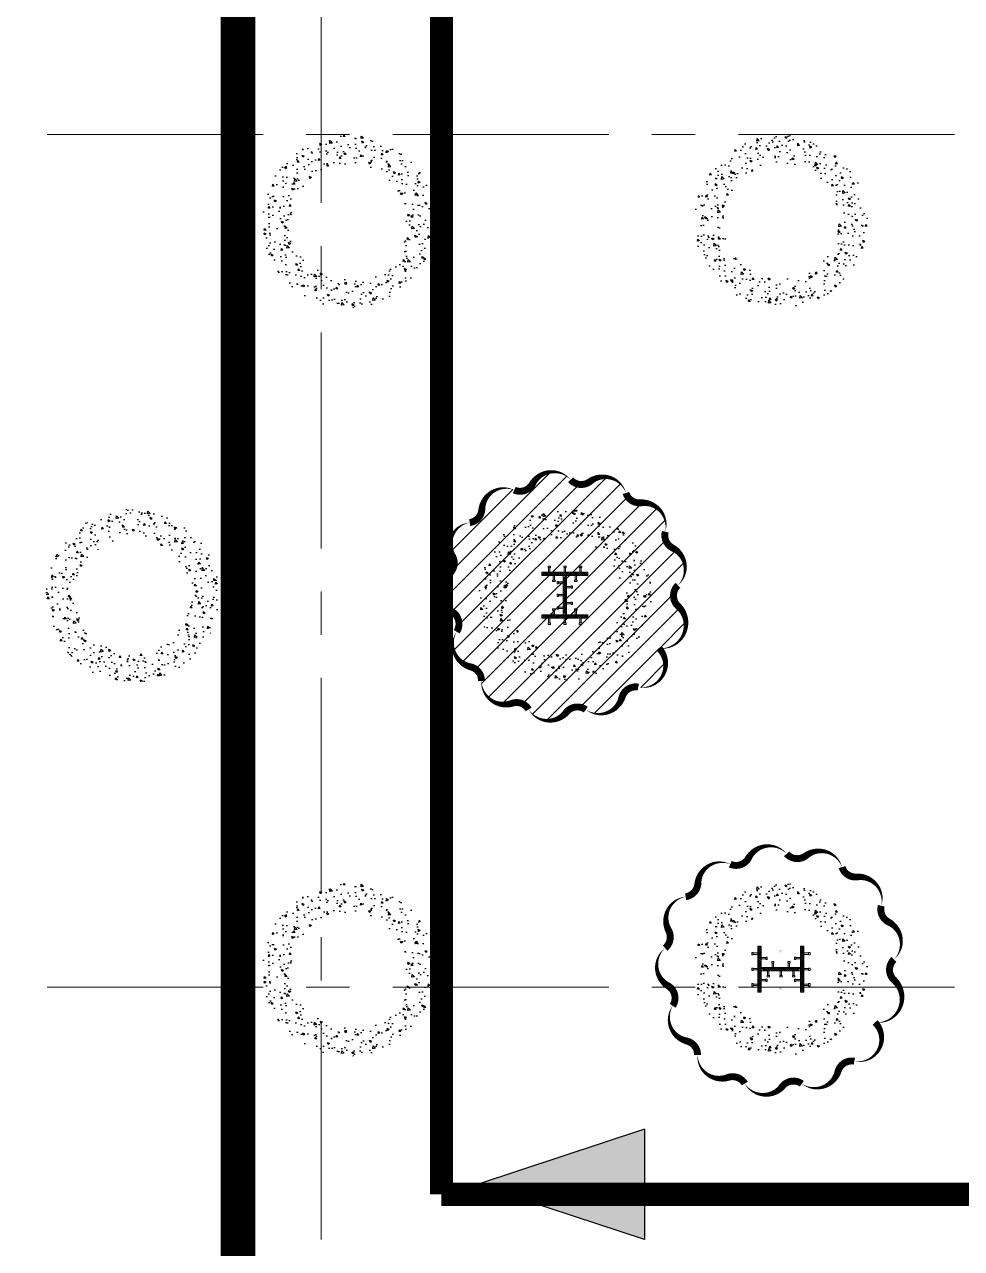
# Model space of a CAD drawing. Header units: millimetres. Extents: x -346728 to 1320345, y -537202 to -385966.
# Drawn here: x 430896 to 439029, y -442161 to -431536 of the extents above; entities that cross this region are included whole.
import ezdxf

# ---------------------------------------------------------------- set-up
doc = ezdxf.new("R2010")
doc.units = ezdxf.units.MM
doc.header["$LTSCALE"] = 100
doc.linetypes.add('HIDDEN', pattern=[9.525, 6.35, -3.175])
doc.linetypes.add('X1326_GLB$0$CENTER', pattern=[2, 1.25, -0.25, 0.25, -0.25])
for name, color, linetype, lineweight in [('A-giao thong', 8, 'Continuous', 15), ('KCMANH', 8, 'Continuous', 13), ('KINGPOST', 5, 'Continuous', 20), ('X1326_GLB$0$A-tim', 8, 'X1326_GLB$0$CENTER', 9)]:
    doc.layers.add(name, color=color, linetype=linetype, lineweight=lineweight)
for name, color, linetype in [('DM', 8, 'Continuous'), ('hach', 253, 'Continuous'), ('PL', 3, 'Continuous'), ('thep doc', 6, 'Continuous')]:
    doc.layers.add(name, color=color, linetype=linetype)
pattern_1 = [(45, (188543.33, 11377564.439), (-8.980256121, 8.980256121), []), (135, (188543.33, 11377564.439), (-8.980256121, -8.980256121), [])]

# ---------------------------------------------------------------- blocks, each defined once
blk = doc.blocks.new('LVL-KHUNGTEN')
blk.add_lwpolyline([(61072.9, 41092.8), (119123.5, 41092.8), (119123.5, 61.9), (61072.9, 61.9)], close=True)
blk = doc.blocks.new('KP50')
at = {"ltscale": 0.1}
h = blk.add_hatch(color=6, dxfattribs=at)
h.dxf.hatch_style = 1
h.paths.add_polyline_path([(14, 171), (-14, 171), (-14, 142)])
h.paths.add_polyline_path([(-14, -142), (-14, -171), (14, -171)])
at = {"layer": 'KCMANH', "linetype": 'ByBlock'}
h = blk.add_hatch(dxfattribs=at)
h.set_pattern_fill('ANSI37', color=6, scale=4, style=0)
h.set_pattern_definition(pattern_1)
h.paths.add_polyline_path([(-200, 200), (-200, 171), (200, 171), (200, 200)])
h = blk.add_hatch(dxfattribs=at)
h.set_pattern_fill('ANSI37', color=6, scale=4, style=0)
h.set_pattern_definition([(45, (188728.93, 11377564.439), (-8.980256121, 8.980256121), []), (135, (188728.93, 11377564.439), (-8.980256121, -8.980256121), [])])
h.paths.add_polyline_path([(14, 171), (-14, 142), (-14, -142), (14, -171)])
h = blk.add_hatch(dxfattribs=at)
h.set_pattern_fill('ANSI37', color=6, scale=4, style=0)
h.set_pattern_definition(pattern_1)
h.paths.add_polyline_path([(-200, -171), (-200, -200), (200, -200), (200, -171)])
for p, q in [((-125, 253), (-146, 253)), ((-146, 240), (-146, 253)), ((-125, 240), (-146, 240)), ((-142, 200), (-142, 240)), ((-129, 200), (-129, 240)), ((-125, 240), (-125, 253)), ((-10, 253), (10, 253)), ((-10, 240), (-10, 253)), ((-10, 240), (10, 240)), ((-6, 200), (-6, 240)), ((6, 200), (6, 240)), ((10, 240), (10, 253)), ((125, 253), (146, 253)), ((125, 240), (125, 253)), ((125, 240), (146, 240)), ((129, 200), (129, 240)), ((142, 200), (142, 240)), ((146, 240), (146, 253)), ((-85, 131), (-106, 131)), ((-106, 131), (-106, 118)), ((-85, 118), (-106, 118)), ((-102, 171), (-102, 131)), ((-89, 171), (-89, 131)), ((-85, 131), (-85, 118)), ((-67, 100), (-67, 120)), ((-54, 120), (-67, 120)), ((-54, 100), (-54, 120)), ((-14, 116), (-54, 116)), ((85, 131), (106, 131)), ((85, 131), (85, 118)), ((85, 118), (106, 118)), ((89, 171), (89, 131)), ((102, 171), (102, 131)), ((106, 131), (106, 118)), ((-54, 100), (-67, 100)), ((-67, 10), (-67, -10)), ((-54, 10), (-67, 10)), ((-14, 104), (-54, 104)), ((-54, 10), (-54, -10)), ((-14, 6), (-54, 6)), ((14, 76), (54, 76)), ((14, 64), (54, 64)), ((54, 60), (54, 80)), ((54, 80), (67, 80)), ((54, 60), (67, 60)), ((67, 60), (67, 80)), ((-54, -10), (-67, -10)), ((-67, -100), (-67, -120)), ((-54, -100), (-67, -100)), ((-14, -6), (-54, -6)), ((-54, -100), (-54, -120)), ((-14, -104), (-54, -104)), ((14, -64), (54, -64)), ((14, -76), (54, -76)), ((54, -60), (54, -80)), ((54, -60), (67, -60)), ((54, -80), (67, -80)), ((67, -60), (67, -80)), ((-142, -200), (-142, -240)), ((-129, -200), (-129, -240)), ((-85, -118), (-106, -118)), ((-106, -131), (-106, -118)), ((-85, -131), (-106, -131)), ((-102, -171), (-102, -131)), ((-89, -171), (-89, -131)), ((-85, -131), (-85, -118)), ((-54, -120), (-67, -120)), ((-14, -116), (-54, -116)), ((-6, -200), (-6, -240)), ((6, -200), (6, -240)), ((85, -118), (106, -118)), ((85, -131), (85, -118)), ((85, -131), (106, -131)), ((89, -171), (89, -131)), ((102, -171), (102, -131)), ((106, -131), (106, -118)), ((129, -200), (129, -240)), ((142, -200), (142, -240)), ((-125, -240), (-146, -240)), ((-146, -240), (-146, -253)), ((-125, -253), (-146, -253)), ((-125, -240), (-125, -253)), ((-10, -240), (10, -240)), ((-10, -240), (-10, -253)), ((-10, -253), (10, -253)), ((10, -240), (10, -253)), ((125, -240), (146, -240)), ((125, -240), (125, -253)), ((125, -253), (146, -253)), ((146, -240), (146, -253))]:
    blk.add_line(p, q, dxfattribs=at)
at = {"layer": 'KINGPOST', "color": 6, "linetype": 'ByBlock'}
for p, q in [((-200, 200), (200, 200)), ((-200, 171), (-200, 200)), ((-200, 171), (200, 171)), ((-14, 171), (-14, -171)), ((-14, 142), (14, 171)), ((14, 171), (14, -171)), ((200, 171), (200, 200)), ((-200, -171), (200, -171)), ((-200, -171), (-200, -200)), ((-200, -200), (200, -200)), ((-14, -142), (14, -171)), ((200, -171), (200, -200))]:
    blk.add_line(p, q, dxfattribs=at)
blk.add_lwpolyline([(-14, 0), (14, 0)], dxfattribs=at)
blk = doc.blocks.new('B1 Kingpost Layout Plan1')
at = {"layer": 'KCMANH', "linetype": 'ByBlock'}
blk.add_blockref('KP50', (64990, -21724, 0), dxfattribs=at)
at = {"layer": 'KCMANH', "linetype": 'ByBlock', "rotation": 90}
blk.add_blockref('KP50', (66865, -24971, 0), dxfattribs=at)

msp = doc.modelspace()

# ---------------------------------------------------------------- hatches: boundary and pattern name
at = {"ltscale": 0.1}
h = msp.add_hatch(color=3, dxfattribs=at)
h.dxf.hatch_style = 1
h.paths.add_polyline_path([(435600.3, -436322.8), (435571.5, -436322.8), (435571.5, -436351.6)])
h.paths.add_polyline_path([(435571.5, -436636.4), (435571.5, -436665.2), (435600.3, -436665.2)])
h = msp.add_hatch(color=6, dxfattribs=at)
h.dxf.hatch_style = 1
h.paths.add_polyline_path([(437475.3, -439570.4), (437446.5, -439570.4), (437446.5, -439599.2)])
h.paths.add_polyline_path([(437446.5, -439884), (437446.5, -439912.8), (437475.3, -439912.8)])
at = {"layer": 'A-giao thong', "transparency": 33554572}
h = msp.add_hatch(dxfattribs=at)
h.set_pattern_fill('ANSI31', color=256, scale=1000)
h.set_pattern_definition([(45, (397236.96, -533750.62), (-88.38835, 88.38835), [])])
edge = h.paths.add_edge_path()
edge.add_arc((436431, -436258.3), 200.1, 313.189, 423.189)
edge.add_arc((436576.8, -435969.8), 123.2, 165.32463, 243.189, ccw=False)
edge.add_arc((436263.9, -435887.8), 200.3, 345.32463, 455.32463)
edge.add_arc((436233.9, -435565.7), 123.2, 197.45235, 275.32463, ccw=False)
edge.add_arc((435925.3, -435662.7), 200.2, 17.45235, 127.45235)
edge.add_arc((435728.7, -435405.9), 123.2, 221.33742, 307.45235, ccw=False)
edge.add_arc((435483.6, -435621.5), 203.2, 41.33742, 151.33742)
edge.add_arc((435197.2, -435465), 123.2, 245.97207, 331.33742, ccw=False)
edge.add_arc((435065.5, -435760.4), 200.3, 65.97207, 175.97207)
edge.add_arc((434742.9, -435737.6), 123.2, 278.09941, 355.97207, ccw=False)
edge.add_arc((434788.5, -436057.9), 200.3, 98.09941, 208.09941)
edge.add_arc((434503.1, -436210.3), 123.2, -50.51419, 28.09941, ccw=False)
edge.add_arc((434709, -436460.2), 200.7, 129.48581, 239.48581)
edge.add_arc((434544.6, -436739.2), 123.2, -33.38585, 59.48581, ccw=False)
edge.add_arc((434814.5, -436917.1), 200.1, 146.61415, 256.61415)
edge.add_arc((434739.7, -437231.6), 123.2, -1.25134, 76.61415, ccw=False)
edge.add_arc((435063.1, -437238.7), 200.3, 178.74866, 288.74866)
edge.add_arc((435167.1, -437545), 123.2, 30.87684, 108.74866, ccw=False)
edge.add_arc((435444.7, -437379.1), 200.2, 210.87684, 320.87684)
edge.add_arc((435695.6, -437583.1), 123.2, 54.01227, 140.87684, ccw=False)
edge.add_arc((435887.3, -437319.1), 203.1, 234.01227, 344.01227)
edge.add_arc((436201, -437409), 123.2, 79.39644, 164.01227, ccw=False)
edge.add_arc((436260.5, -437091), 200.3, 259.39644, 404.1286)
edge.add_arc((436425.4, -436740.7), 212, 264.27964, 407.39823)
edge.add_arc((436652.3, -436494), 123.2, 133.189, 227.39823, ccw=False)
at = {"layer": 'hach'}
h = msp.add_hatch(dxfattribs=at)
h.set_pattern_fill('ANSI31', color=256, scale=70)
h.set_pattern_definition([(45, (342151.22, -508591.22), (-157.15448, 157.15448), [])])
h.paths.add_polyline_path([(362433.4, -410142.2), (348853.9, -428107.5), (376146.7, -501359), (382446.8, -503970.9), (458369.1, -469396.6), (462927.9, -462329.4), (462919.8, -415142.7), (457917.8, -410142.2)])
h.paths.add_polyline_path([(363030.6, -411342.2), (350208.3, -428305.7), (377088.8, -500450.6), (382424.3, -502662.6), (457551.5, -468450.4), (461727.8, -461976.1), (461719.7, -415639.4), (457420.9, -411342.2)], flags=16)
h = msp.add_hatch(dxfattribs=at)
h.set_pattern_fill('AR-CONC', color=256, scale=4)
h.set_pattern_definition([(50, (342151.2, -508591.2), (728.7387, -63.7563), [76.2, -838.2]), (355, (342151.2, -508591.2), (-140.9737, 764.2274), [60.96, -670.5623]), (100.45144, (342211.95, -508596.54), (587.765, 700.471), [64.76, -712.361]), (46.1842, (342151.2, -508388), (1084.316, -168.1693), [114.3, -1257.3]), (96.63556, (342241.6, -508402), (949.6165, 989.7045), [97.14, -1068.5424]), (351.18415, (342151.2, -508388), (949.6165, 989.7045), [91.44, -1005.839]), (21, (342252.8, -508438.8), (606.4576, -409.0608), [76.2, -838.2]), (326, (342252.8, -508438.8), (247.208, 736.752), [60.96, -670.56]), (71.45144, (342303.36, -508472.9), (853.6657, 327.691), [64.76, -712.3598]), (37.5, (342151.22, -508591.22), (12.3544, 338.22016), [0, -662.432, 0, -680.72, 0, -673.1]), (7.5, (342151.22, -508591.22), (267.27865, 400.7223), [0, -388.112, 0, -647.192, 0, -256.54]), (327.5, (341924.65, -508591.22), (542.3624, -22.91498), [0, -254, 0, -792.48, 0, -1051.56]), (317.5, (341823.05, -508591.2), (592.5167, 101.706), [0, -330.2, 0, -526.288, 0, -746.76])])
h.paths.add_polyline_path([(362433.4, -410142.2), (348853.9, -428107.5), (376146.7, -501359), (382446.8, -503970.9), (458369.1, -469396.6), (462927.9, -462329.4), (462919.8, -415142.7), (457917.8, -410142.2)])
h.paths.add_polyline_path([(363030.6, -411342.2), (350208.3, -428305.7), (377088.8, -500450.6), (382424.3, -502662.6), (457551.5, -468450.4), (461727.8, -461976.1), (461719.7, -415639.4), (457420.9, -411342.2)], flags=16)
at = {"layer": 'PL'}
h = msp.add_hatch(dxfattribs=at)
h.set_pattern_fill('AR-CONC', color=6)
h.set_pattern_definition([(130, (422462.7, -445707.67), (-182.1847, -15.9391), [19.05, -209.55]), (185, (422462.7, -445707.67), (35.2434, 191.0568), [15.24, -167.6406]), (79.5486, (422447.51, -445709), (-146.9412, 175.1178), [16.19, -178.0902]), (133.8158, (422462.7, -445656.87), (-271.079, -42.0423), [28.575, -314.325]), (83.3644, (422440.1, -445660.37), (-237.404, 247.426), [24.285, -267.1356]), (188.8158, (422462.7, -445656.87), (-237.404, 247.426), [22.86, -251.4597]), (159, (422437.3, -445669.57), (-151.6144, -102.2652), [19.05, -209.55]), (214, (422437.3, -445669.57), (-61.802, 184.188), [15.24, -167.64]), (108.5486, (422424.66, -445678.09), (-213.4164, 81.9228), [16.19, -178.09]), (142.5, (422462.694, -445707.67), (-3.0886, 84.55504), [0, -165.608, 0, -170.18, 0, -168.275]), (172.5, (422462.69, -445707.67), (-66.81966, 100.18057), [0, -97.028, 0, -161.798, 0, -64.135]), (212.5, (422519.336, -445707.67), (-135.5906, -5.72874), [0, -63.5, 0, -198.12, 0, -262.89]), (222.5, (422544.74, -445707.67), (-148.1292, 25.4265), [0, -82.55, 0, -131.572, 0, -186.69])])
edge = h.paths.add_edge_path()
edge.add_ellipse((433710.9, -433246.4), major_axis=(530.3, 530.3), ratio=1, start_angle=135, end_angle=315)
edge.add_ellipse((433710.9, -433246.4), major_axis=(-530.3, 530.3), ratio=1, start_angle=225, end_angle=405)
edge = h.paths.add_edge_path(flags=16)
edge.add_ellipse((433710.9, -433246.4), major_axis=(-353.6, 353.6), ratio=1, start_angle=45, end_angle=225, ccw=False)
edge.add_ellipse((433710.9, -433246.4), major_axis=(353.6, 353.6), ratio=1, start_angle=-45, end_angle=135, ccw=False)
h.paths.add_polyline_path([(433710.9, -432746.4), (434143.9, -433496.4), (433277.9, -433496.4)], flags=0)
h = msp.add_hatch(dxfattribs=at)
h.set_pattern_fill('AR-CONC', color=6)
h.set_pattern_definition([(130, (422462.7, -445707.67), (-182.1847, -15.9391), [19.05, -209.55]), (185, (422462.7, -445707.67), (35.2434, 191.0568), [15.24, -167.6406]), (79.5486, (422447.51, -445709), (-146.9412, 175.1178), [16.19, -178.0902]), (133.8158, (422462.7, -445656.87), (-271.079, -42.0423), [28.575, -314.325]), (83.3644, (422440.1, -445660.37), (-237.404, 247.426), [24.285, -267.1356]), (188.8158, (422462.7, -445656.87), (-237.404, 247.426), [22.86, -251.4597]), (159, (422437.3, -445669.57), (-151.6144, -102.2652), [19.05, -209.55]), (214, (422437.3, -445669.57), (-61.802, 184.188), [15.24, -167.64]), (108.5486, (422424.66, -445678.09), (-213.4164, 81.9228), [16.19, -178.09]), (142.5, (422462.694, -445707.67), (-3.0886, 84.55504), [0, -165.608, 0, -170.18, 0, -168.275]), (172.5, (422462.69, -445707.67), (-66.81966, 100.18057), [0, -97.028, 0, -161.798, 0, -64.135]), (212.5, (422519.336, -445707.67), (-135.5906, -5.72874), [0, -63.5, 0, -198.12, 0, -262.89]), (222.5, (422544.74, -445707.67), (-148.1292, 25.4265), [0, -82.55, 0, -131.572, 0, -186.69])])
edge = h.paths.add_edge_path()
edge.add_ellipse((433710.9, -433246.4), major_axis=(530.3, 530.3), ratio=1, start_angle=135, end_angle=315)
edge.add_ellipse((433710.9, -433246.4), major_axis=(-530.3, 530.3), ratio=1, start_angle=225, end_angle=405)
edge = h.paths.add_edge_path(flags=16)
edge.add_ellipse((433710.9, -433246.4), major_axis=(-353.6, 353.6), ratio=1, start_angle=45, end_angle=225, ccw=False)
edge.add_ellipse((433710.9, -433246.4), major_axis=(353.6, 353.6), ratio=1, start_angle=-45, end_angle=135, ccw=False)
h.paths.add_polyline_path([(433710.9, -432746.4), (434143.9, -433496.4), (433277.9, -433496.4)], flags=0)
h = msp.add_hatch(dxfattribs=at)
h.set_pattern_fill('AR-CONC', color=6)
h.set_pattern_definition([(130, (418712.7, -445707.67), (-182.1847, -15.9391), [19.05, -209.55]), (185, (418712.7, -445707.67), (35.2434, 191.0568), [15.24, -167.6406]), (79.54856, (418697.51, -445709), (-146.9412, 175.1178), [16.19, -178.0902]), (133.8158, (418712.7, -445656.87), (-271.079, -42.0423), [28.575, -314.325]), (83.3644, (418690.1, -445660.37), (-237.404, 247.426), [24.285, -267.1356]), (188.8158, (418712.7, -445656.87), (-237.404, 247.426), [22.86, -251.4597]), (159, (418687.3, -445669.57), (-151.6144, -102.2652), [19.05, -209.55]), (214, (418687.3, -445669.57), (-61.802, 184.188), [15.24, -167.64]), (108.54855, (418674.66, -445678.09), (-213.4164, 81.9228), [16.19, -178.09]), (142.5, (418712.694, -445707.67), (-3.0886, 84.55504), [0, -165.608, 0, -170.18, 0, -168.275]), (172.5, (418712.69, -445707.67), (-66.81966, 100.18057), [0, -97.028, 0, -161.798, 0, -64.135]), (212.5, (418769.336, -445707.67), (-135.5906, -5.72874), [0, -63.5, 0, -198.12, 0, -262.89]), (222.5, (418794.74, -445707.67), (-148.1292, 25.4265), [0, -82.55, 0, -131.572, 0, -186.69])])
edge = h.paths.add_edge_path()
edge.add_ellipse((437460.9, -433246.4), major_axis=(530.3, 530.3), ratio=1, start_angle=135, end_angle=315)
edge.add_ellipse((437460.9, -433246.4), major_axis=(-530.3, 530.3), ratio=1, start_angle=225, end_angle=405)
edge = h.paths.add_edge_path(flags=16)
edge.add_ellipse((437460.9, -433246.4), major_axis=(-353.6, 353.6), ratio=1, start_angle=45, end_angle=225, ccw=False)
edge.add_ellipse((437460.9, -433246.4), major_axis=(353.6, 353.6), ratio=1, start_angle=-45, end_angle=135, ccw=False)
h.paths.add_polyline_path([(437460.9, -432746.4), (437893.9, -433496.4), (437027.9, -433496.4)], flags=0)
h = msp.add_hatch(dxfattribs=at)
h.set_pattern_fill('AR-CONC', color=6)
h.set_pattern_definition([(130, (418712.7, -445707.67), (-182.1847, -15.9391), [19.05, -209.55]), (185, (418712.7, -445707.67), (35.2434, 191.0568), [15.24, -167.6406]), (79.54856, (418697.51, -445709), (-146.9412, 175.1178), [16.19, -178.0902]), (133.8158, (418712.7, -445656.87), (-271.079, -42.0423), [28.575, -314.325]), (83.3644, (418690.1, -445660.37), (-237.404, 247.426), [24.285, -267.1356]), (188.8158, (418712.7, -445656.87), (-237.404, 247.426), [22.86, -251.4597]), (159, (418687.3, -445669.57), (-151.6144, -102.2652), [19.05, -209.55]), (214, (418687.3, -445669.57), (-61.802, 184.188), [15.24, -167.64]), (108.54855, (418674.66, -445678.09), (-213.4164, 81.9228), [16.19, -178.09]), (142.5, (418712.694, -445707.67), (-3.0886, 84.55504), [0, -165.608, 0, -170.18, 0, -168.275]), (172.5, (418712.69, -445707.67), (-66.81966, 100.18057), [0, -97.028, 0, -161.798, 0, -64.135]), (212.5, (418769.336, -445707.67), (-135.5906, -5.72874), [0, -63.5, 0, -198.12, 0, -262.89]), (222.5, (418794.74, -445707.67), (-148.1292, 25.4265), [0, -82.55, 0, -131.572, 0, -186.69])])
edge = h.paths.add_edge_path()
edge.add_ellipse((437460.9, -433246.4), major_axis=(530.3, 530.3), ratio=1, start_angle=135, end_angle=315)
edge.add_ellipse((437460.9, -433246.4), major_axis=(-530.3, 530.3), ratio=1, start_angle=225, end_angle=405)
edge = h.paths.add_edge_path(flags=16)
edge.add_ellipse((437460.9, -433246.4), major_axis=(-353.6, 353.6), ratio=1, start_angle=45, end_angle=225, ccw=False)
edge.add_ellipse((437460.9, -433246.4), major_axis=(353.6, 353.6), ratio=1, start_angle=-45, end_angle=135, ccw=False)
h.paths.add_polyline_path([(437460.9, -432746.4), (437893.9, -433496.4), (437027.9, -433496.4)], flags=0)
h = msp.add_hatch(dxfattribs=at)
h.set_pattern_fill('AR-CONC', color=6)
h.set_pattern_definition([(130, (424337.7, -448955.26), (-182.1847, -15.9391), [19.05, -209.55]), (185, (424337.7, -448955.26), (35.2434, 191.0568), [15.24, -167.6406]), (79.5486, (424322.51, -448956.59), (-146.9412, 175.1178), [16.19, -178.0902]), (133.8158, (424337.7, -448904.46), (-271.079, -42.0423), [28.575, -314.325]), (83.3644, (424315.1, -448907.97), (-237.404, 247.426), [24.285, -267.1356]), (188.8158, (424337.7, -448904.46), (-237.404, 247.426), [22.86, -251.4597]), (159, (424312.3, -448917.16), (-151.6144, -102.2652), [19.05, -209.55]), (214, (424312.3, -448917.16), (-61.802, 184.188), [15.24, -167.64]), (108.5486, (424299.66, -448925.68), (-213.4164, 81.9228), [16.19, -178.09]), (142.5, (424337.694, -448955.26), (-3.0886, 84.55504), [0, -165.608, 0, -170.18, 0, -168.275]), (172.5, (424337.69, -448955.26), (-66.81966, 100.1806), [0, -97.028, 0, -161.798, 0, -64.135]), (212.5, (424394.336, -448955.26), (-135.5906, -5.72874), [0, -63.5, 0, -198.12, 0, -262.89]), (222.5, (424419.74, -448955.26), (-148.1292, 25.4265), [0, -82.55, 0, -131.572, 0, -186.69])])
edge = h.paths.add_edge_path()
edge.add_ellipse((431835.9, -436494), major_axis=(530.3, 530.3), ratio=1, start_angle=135, end_angle=315)
edge.add_ellipse((431835.9, -436494), major_axis=(530.3, 530.3), ratio=1, start_angle=315, end_angle=495)
edge = h.paths.add_edge_path(flags=16)
edge.add_ellipse((431835.9, -436494), major_axis=(-353.6, 353.6), ratio=1, start_angle=45, end_angle=225, ccw=False)
edge.add_ellipse((431835.9, -436494), major_axis=(-353.6, 353.6), ratio=1, start_angle=-135, end_angle=45, ccw=False)
h.paths.add_polyline_path([(431835.9, -435994), (432268.9, -436744), (431402.9, -436744)], flags=0)
h = msp.add_hatch(dxfattribs=at)
h.set_pattern_fill('AR-CONC', color=6)
h.set_pattern_definition([(130, (424337.7, -448955.26), (-182.1847, -15.9391), [19.05, -209.55]), (185, (424337.7, -448955.26), (35.2434, 191.0568), [15.24, -167.6406]), (79.5486, (424322.51, -448956.59), (-146.9412, 175.1178), [16.19, -178.0902]), (133.8158, (424337.7, -448904.46), (-271.079, -42.0423), [28.575, -314.325]), (83.3644, (424315.1, -448907.97), (-237.404, 247.426), [24.285, -267.1356]), (188.8158, (424337.7, -448904.46), (-237.404, 247.426), [22.86, -251.4597]), (159, (424312.3, -448917.16), (-151.6144, -102.2652), [19.05, -209.55]), (214, (424312.3, -448917.16), (-61.802, 184.188), [15.24, -167.64]), (108.5486, (424299.66, -448925.68), (-213.4164, 81.9228), [16.19, -178.09]), (142.5, (424337.694, -448955.26), (-3.0886, 84.55504), [0, -165.608, 0, -170.18, 0, -168.275]), (172.5, (424337.69, -448955.26), (-66.81966, 100.1806), [0, -97.028, 0, -161.798, 0, -64.135]), (212.5, (424394.336, -448955.26), (-135.5906, -5.72874), [0, -63.5, 0, -198.12, 0, -262.89]), (222.5, (424419.74, -448955.26), (-148.1292, 25.4265), [0, -82.55, 0, -131.572, 0, -186.69])])
edge = h.paths.add_edge_path()
edge.add_ellipse((431835.9, -436494), major_axis=(530.3, 530.3), ratio=1, start_angle=135, end_angle=315)
edge.add_ellipse((431835.9, -436494), major_axis=(530.3, 530.3), ratio=1, start_angle=315, end_angle=495)
edge = h.paths.add_edge_path(flags=16)
edge.add_ellipse((431835.9, -436494), major_axis=(-353.6, 353.6), ratio=1, start_angle=45, end_angle=225, ccw=False)
edge.add_ellipse((431835.9, -436494), major_axis=(353.6, 353.6), ratio=1, start_angle=-45, end_angle=135, ccw=False)
h.paths.add_polyline_path([(431835.9, -435994), (432268.9, -436744), (431402.9, -436744)], flags=0)
h = msp.add_hatch(dxfattribs=at)
h.set_pattern_fill('AR-CONC', color=6)
h.set_pattern_definition([(130, (420587.7, -448955.26), (-182.1847, -15.9391), [19.05, -209.55]), (185, (420587.7, -448955.26), (35.2434, 191.0568), [15.24, -167.6406]), (79.5486, (420572.51, -448956.59), (-146.9412, 175.1178), [16.19, -178.0902]), (133.8158, (420587.7, -448904.46), (-271.079, -42.0423), [28.575, -314.325]), (83.3644, (420565.1, -448907.97), (-237.404, 247.426), [24.285, -267.1356]), (188.8158, (420587.7, -448904.46), (-237.404, 247.426), [22.86, -251.4597]), (159, (420562.3, -448917.16), (-151.6144, -102.2652), [19.05, -209.55]), (214, (420562.3, -448917.16), (-61.802, 184.188), [15.24, -167.64]), (108.5486, (420549.66, -448925.68), (-213.4164, 81.9228), [16.19, -178.09]), (142.5, (420587.694, -448955.26), (-3.0886, 84.55504), [0, -165.608, 0, -170.18, 0, -168.275]), (172.5, (420587.69, -448955.26), (-66.81966, 100.18057), [0, -97.028, 0, -161.798, 0, -64.135]), (212.5, (420644.336, -448955.26), (-135.5906, -5.72874), [0, -63.5, 0, -198.12, 0, -262.89]), (222.5, (420669.74, -448955.26), (-148.1292, 25.4265), [0, -82.55, 0, -131.572, 0, -186.69])])
edge = h.paths.add_edge_path()
edge.add_ellipse((435585.9, -436494), major_axis=(530.3, 530.3), ratio=1, start_angle=135, end_angle=315)
edge.add_ellipse((435585.9, -436494), major_axis=(530.3, 530.3), ratio=1, start_angle=315, end_angle=495)
edge = h.paths.add_edge_path(flags=16)
edge.add_ellipse((435585.9, -436494), major_axis=(-353.6, 353.6), ratio=1, start_angle=45, end_angle=225, ccw=False)
edge.add_ellipse((435585.9, -436494), major_axis=(-353.6, 353.6), ratio=1, start_angle=-135, end_angle=45, ccw=False)
h.paths.add_polyline_path([(435585.9, -435994), (436018.9, -436744), (435152.9, -436744)], flags=0)
h = msp.add_hatch(dxfattribs=at)
h.set_pattern_fill('AR-CONC', color=6)
h.set_pattern_definition([(130, (420587.7, -448955.26), (-182.1847, -15.9391), [19.05, -209.55]), (185, (420587.7, -448955.26), (35.2434, 191.0568), [15.24, -167.6406]), (79.5486, (420572.51, -448956.59), (-146.9412, 175.1178), [16.19, -178.0902]), (133.8158, (420587.7, -448904.46), (-271.079, -42.0423), [28.575, -314.325]), (83.3644, (420565.1, -448907.97), (-237.404, 247.426), [24.285, -267.1356]), (188.8158, (420587.7, -448904.46), (-237.404, 247.426), [22.86, -251.4597]), (159, (420562.3, -448917.16), (-151.6144, -102.2652), [19.05, -209.55]), (214, (420562.3, -448917.16), (-61.802, 184.188), [15.24, -167.64]), (108.5486, (420549.66, -448925.68), (-213.4164, 81.9228), [16.19, -178.09]), (142.5, (420587.694, -448955.26), (-3.0886, 84.55504), [0, -165.608, 0, -170.18, 0, -168.275]), (172.5, (420587.69, -448955.26), (-66.81966, 100.18057), [0, -97.028, 0, -161.798, 0, -64.135]), (212.5, (420644.336, -448955.26), (-135.5906, -5.72874), [0, -63.5, 0, -198.12, 0, -262.89]), (222.5, (420669.74, -448955.26), (-148.1292, 25.4265), [0, -82.55, 0, -131.572, 0, -186.69])])
edge = h.paths.add_edge_path()
edge.add_ellipse((435585.9, -436494), major_axis=(530.3, 530.3), ratio=1, start_angle=135, end_angle=315)
edge.add_ellipse((435585.9, -436494), major_axis=(530.3, 530.3), ratio=1, start_angle=315, end_angle=495)
edge = h.paths.add_edge_path(flags=16)
edge.add_ellipse((435585.9, -436494), major_axis=(-353.6, 353.6), ratio=1, start_angle=45, end_angle=225, ccw=False)
edge.add_ellipse((435585.9, -436494), major_axis=(353.6, 353.6), ratio=1, start_angle=-45, end_angle=135, ccw=False)
h.paths.add_polyline_path([(435585.9, -435994), (436018.9, -436744), (435152.9, -436744)], flags=0)
h = msp.add_hatch(dxfattribs=at)
h.set_pattern_fill('AR-CONC', color=6)
h.set_pattern_definition([(130, (422462.7, -452202.86), (-182.1847, -15.9391), [19.05, -209.55]), (185, (422462.7, -452202.86), (35.2434, 191.0568), [15.24, -167.6406]), (79.5486, (422447.51, -452204.19), (-146.9412, 175.1178), [16.19, -178.0902]), (133.8158, (422462.7, -452152.06), (-271.079, -42.0423), [28.575, -314.325]), (83.3644, (422440.1, -452155.56), (-237.404, 247.426), [24.285, -267.1356]), (188.8158, (422462.7, -452152.06), (-237.404, 247.426), [22.86, -251.4597]), (159, (422437.3, -452164.76), (-151.6144, -102.2652), [19.05, -209.55]), (214, (422437.3, -452164.76), (-61.802, 184.188), [15.24, -167.64]), (108.5486, (422424.66, -452173.28), (-213.4164, 81.9228), [16.19, -178.09]), (142.5, (422462.694, -452202.86), (-3.0886, 84.55504), [0, -165.608, 0, -170.18, 0, -168.275]), (172.5, (422462.69, -452202.86), (-66.81966, 100.18057), [0, -97.028, 0, -161.798, 0, -64.135]), (212.5, (422519.336, -452202.86), (-135.5906, -5.72874), [0, -63.5, 0, -198.12, 0, -262.89]), (222.5, (422544.74, -452202.86), (-148.1292, 25.4265), [0, -82.55, 0, -131.572, 0, -186.69])])
edge = h.paths.add_edge_path()
edge.add_ellipse((433710.9, -439741.6), major_axis=(-530.3, 530.3), ratio=1, start_angle=45, end_angle=225)
edge.add_ellipse((433710.9, -439741.6), major_axis=(530.3, 530.3), ratio=1, start_angle=315, end_angle=495)
edge = h.paths.add_edge_path(flags=16)
edge.add_ellipse((433710.9, -439741.6), major_axis=(353.6, 353.6), ratio=1, start_angle=135, end_angle=315, ccw=False)
edge.add_ellipse((433710.9, -439741.6), major_axis=(-353.6, 353.6), ratio=1, start_angle=-135, end_angle=45, ccw=False)
h.paths.add_polyline_path([(433710.9, -439241.6), (434143.9, -439991.6), (433277.9, -439991.6)], flags=0)
h = msp.add_hatch(dxfattribs=at)
h.set_pattern_fill('AR-CONC', color=6)
h.set_pattern_definition([(130, (422462.7, -452202.86), (-182.1847, -15.9391), [19.05, -209.55]), (185, (422462.7, -452202.86), (35.2434, 191.0568), [15.24, -167.6406]), (79.5486, (422447.51, -452204.19), (-146.9412, 175.1178), [16.19, -178.0902]), (133.8158, (422462.7, -452152.06), (-271.079, -42.0423), [28.575, -314.325]), (83.3644, (422440.1, -452155.56), (-237.404, 247.426), [24.285, -267.1356]), (188.8158, (422462.7, -452152.06), (-237.404, 247.426), [22.86, -251.4597]), (159, (422437.3, -452164.76), (-151.6144, -102.2652), [19.05, -209.55]), (214, (422437.3, -452164.76), (-61.802, 184.188), [15.24, -167.64]), (108.5486, (422424.66, -452173.28), (-213.4164, 81.9228), [16.19, -178.09]), (142.5, (422462.694, -452202.86), (-3.0886, 84.55504), [0, -165.608, 0, -170.18, 0, -168.275]), (172.5, (422462.69, -452202.86), (-66.81966, 100.18057), [0, -97.028, 0, -161.798, 0, -64.135]), (212.5, (422519.336, -452202.86), (-135.5906, -5.72874), [0, -63.5, 0, -198.12, 0, -262.89]), (222.5, (422544.74, -452202.86), (-148.1292, 25.4265), [0, -82.55, 0, -131.572, 0, -186.69])])
edge = h.paths.add_edge_path()
edge.add_ellipse((433710.9, -439741.6), major_axis=(-530.3, 530.3), ratio=1, start_angle=45, end_angle=225)
edge.add_ellipse((433710.9, -439741.6), major_axis=(530.3, 530.3), ratio=1, start_angle=315, end_angle=495)
edge = h.paths.add_edge_path(flags=16)
edge.add_ellipse((433710.9, -439741.6), major_axis=(-353.6, 353.6), ratio=1, start_angle=45, end_angle=225, ccw=False)
edge.add_ellipse((433710.9, -439741.6), major_axis=(353.6, 353.6), ratio=1, start_angle=-45, end_angle=135, ccw=False)
h.paths.add_polyline_path([(433710.9, -439241.6), (434143.9, -439991.6), (433277.9, -439991.6)], flags=0)
h = msp.add_hatch(dxfattribs=at)
h.set_pattern_fill('AR-CONC', color=6)
h.set_pattern_definition([(130, (418712.7, -452202.86), (-182.1847, -15.9391), [19.05, -209.55]), (185, (418712.7, -452202.86), (35.2434, 191.0568), [15.24, -167.6406]), (79.54856, (418697.51, -452204.19), (-146.9412, 175.1178), [16.19, -178.0902]), (133.8158, (418712.7, -452152.06), (-271.079, -42.0423), [28.575, -314.325]), (83.3644, (418690.1, -452155.56), (-237.404, 247.426), [24.285, -267.1356]), (188.8158, (418712.7, -452152.06), (-237.404, 247.426), [22.86, -251.4597]), (159, (418687.3, -452164.76), (-151.6144, -102.2652), [19.05, -209.55]), (214, (418687.3, -452164.76), (-61.802, 184.188), [15.24, -167.64]), (108.54855, (418674.66, -452173.28), (-213.4164, 81.9228), [16.19, -178.09]), (142.5, (418712.694, -452202.86), (-3.0886, 84.55504), [0, -165.608, 0, -170.18, 0, -168.275]), (172.5, (418712.69, -452202.86), (-66.81966, 100.18057), [0, -97.028, 0, -161.798, 0, -64.135]), (212.5, (418769.336, -452202.86), (-135.5906, -5.72874), [0, -63.5, 0, -198.12, 0, -262.89]), (222.5, (418794.74, -452202.86), (-148.1292, 25.4265), [0, -82.55, 0, -131.572, 0, -186.69])])
edge = h.paths.add_edge_path()
edge.add_ellipse((437460.9, -439741.6), major_axis=(-530.3, 530.3), ratio=1, start_angle=45, end_angle=225)
edge.add_ellipse((437460.9, -439741.6), major_axis=(530.3, 530.3), ratio=1, start_angle=315, end_angle=495)
edge = h.paths.add_edge_path(flags=16)
edge.add_ellipse((437460.9, -439741.6), major_axis=(353.6, 353.6), ratio=1, start_angle=135, end_angle=315, ccw=False)
edge.add_ellipse((437460.9, -439741.6), major_axis=(-353.6, 353.6), ratio=1, start_angle=-135, end_angle=45, ccw=False)
h.paths.add_polyline_path([(437460.9, -439241.6), (437893.9, -439991.6), (437027.9, -439991.6)], flags=0)
h = msp.add_hatch(dxfattribs=at)
h.set_pattern_fill('AR-CONC', color=6)
h.set_pattern_definition([(130, (418712.7, -452202.86), (-182.1847, -15.9391), [19.05, -209.55]), (185, (418712.7, -452202.86), (35.2434, 191.0568), [15.24, -167.6406]), (79.54856, (418697.51, -452204.19), (-146.9412, 175.1178), [16.19, -178.0902]), (133.8158, (418712.7, -452152.06), (-271.079, -42.0423), [28.575, -314.325]), (83.3644, (418690.1, -452155.56), (-237.404, 247.426), [24.285, -267.1356]), (188.8158, (418712.7, -452152.06), (-237.404, 247.426), [22.86, -251.4597]), (159, (418687.3, -452164.76), (-151.6144, -102.2652), [19.05, -209.55]), (214, (418687.3, -452164.76), (-61.802, 184.188), [15.24, -167.64]), (108.54855, (418674.66, -452173.28), (-213.4164, 81.9228), [16.19, -178.09]), (142.5, (418712.694, -452202.86), (-3.0886, 84.55504), [0, -165.608, 0, -170.18, 0, -168.275]), (172.5, (418712.69, -452202.86), (-66.81966, 100.18057), [0, -97.028, 0, -161.798, 0, -64.135]), (212.5, (418769.336, -452202.86), (-135.5906, -5.72874), [0, -63.5, 0, -198.12, 0, -262.89]), (222.5, (418794.74, -452202.86), (-148.1292, 25.4265), [0, -82.55, 0, -131.572, 0, -186.69])])
edge = h.paths.add_edge_path()
edge.add_ellipse((437460.9, -439741.6), major_axis=(-530.3, 530.3), ratio=1, start_angle=45, end_angle=225)
edge.add_ellipse((437460.9, -439741.6), major_axis=(530.3, 530.3), ratio=1, start_angle=315, end_angle=495)
edge = h.paths.add_edge_path(flags=16)
edge.add_ellipse((437460.9, -439741.6), major_axis=(-353.6, 353.6), ratio=1, start_angle=45, end_angle=225, ccw=False)
edge.add_ellipse((437460.9, -439741.6), major_axis=(353.6, 353.6), ratio=1, start_angle=-45, end_angle=135, ccw=False)
h.paths.add_polyline_path([(437460.9, -439241.6), (437893.9, -439991.6), (437027.9, -439991.6)], flags=0)
at = {"layer": 'thep doc'}
h = msp.add_hatch(dxfattribs=at)
h.set_pattern_fill('ANSI31', color=256, angle=-90)
h.set_pattern_definition([(315, (777648.82086, -258992.3765), (0.08838834765, 0.08838834765), [])])
h.paths.add_polyline_path([(436278, -442083.7), (436278, -441605.1), (434824.7, -441605.1)])
h.paths.add_polyline_path([(434824.7, -441605.1), (436278, -441605.1), (436278, -441126.5)])

# ---------------------------------------------------------------- linework, layer by layer
at = {"color": 5, "elevation": -2718.3}
msp.add_lwpolyline([(436568, -436404.2, 0, 60, 0.5205671), (436521.3, -436079.7, 60, 60, -0.3534527), (436457.7, -435938.6, 0, 60, 0.5205671), (436245.3, -435688.3, 60, 60, -0.3534915), (436116.4, -435602.6, 0, 60, 0.5205671), (435803.6, -435503.7, 60, 60, -0.3944899), (435636.2, -435487.3, 0, 60, 0.520567), (435305.3, -435524, 60, 60, -0.3907151), (435147.1, -435577.5, 0, 60, 0.520567), (434865.8, -435746.3, 60, 60, -0.3534934), (434760.3, -435859.6, 0, 60, 0.5205671), (434611.8, -436152.3, 60, 60, -0.3571345), (434581.4, -436305.4, 0, 60, 0.520567), (434607.1, -436633.1, 60, 60, -0.4289707), (434647.4, -436807, 0, 60, 0.520567), (434768.2, -437111.8, 60, 60, -0.3534582), (434862.8, -437234.3, 0, 60, 0.520567), (435127.5, -437428.4, 60, 60, -0.3534893), (435272.8, -437481.8, 0, 60, 0.5205671), (435600, -437505.4, 60, 60, -0.3982747), (435768, -437483.5, 0, 60, 0.520567), (436082.6, -437375, 60, 60, -0.3869502), (436223.7, -437287.9, 0, 60, 0.7314349), (436404.3, -436951.6, 0, 60, 0.7206829), (436568.9, -436584.6, 60, 60, -0.4358983)], format="xyseb", close=True, dxfattribs=at)
at = {"color": 6, "elevation": -2718.3}
msp.add_lwpolyline([(438443, -439651.8, 0, 60, 0.5205671), (438396.3, -439327.3, 60, 60, -0.3534527), (438332.7, -439186.2, 0, 60, 0.5205671), (438120.3, -438935.9, 60, 60, -0.3534915), (437991.4, -438850.2, 0, 60, 0.5205671), (437678.6, -438751.3, 60, 60, -0.3944899), (437511.2, -438734.9, 0, 60, 0.520567), (437180.3, -438771.6, 60, 60, -0.3907151), (437022.1, -438825, 0, 60, 0.520567), (436740.8, -438993.9, 60, 60, -0.3534934), (436635.3, -439107.2, 0, 60, 0.5205671), (436486.8, -439399.9, 60, 60, -0.3571345), (436456.4, -439553, 0, 60, 0.520567), (436482.1, -439880.7, 60, 60, -0.4289707), (436522.4, -440054.6, 0, 60, 0.520567), (436643.2, -440359.4, 60, 60, -0.3534582), (436737.8, -440481.9, 0, 60, 0.520567), (437002.5, -440676, 60, 60, -0.3534893), (437147.8, -440729.4, 0, 60, 0.5205671), (437475, -440753, 60, 60, -0.3982747), (437643, -440731.1, 0, 60, 0.520567), (437957.6, -440622.6, 60, 60, -0.3869502), (438098.7, -440535.5, 0, 60, 0.7314349), (438279.3, -440199.2, 0, 60, 0.7206829), (438443.9, -439832.2, 60, 60, -0.4358983)], format="xyseb", close=True, dxfattribs=at)
at = {"layer": 'DM', "color": 7, "linetype": 'HIDDEN', "const_width": 300, "elevation": -1404.9}
msp.add_lwpolyline([(432749.4, -411339.8), (432749.4, -444604.3)], dxfattribs=at)
at = {"layer": 'thep doc'}
msp.add_line((436278, -441126.5, -3876.7), (436278, -442083.7, -3876.7), dxfattribs=at)
at = {"layer": 'thep doc', "const_width": 200, "elevation": -3876.7}
for points in [[(458204.7, -414076.8), (458204.7, -441586.7), (449639.5, -441586.7), (449639.5, -414171.7), (443225.5, -414171.7), (443225.5, -441691.1), (434514.6, -441691.1)], [(434514.6, -441691.1), (434514.6, -414199.8)]]:
    msp.add_lwpolyline(points, dxfattribs=at)
at = {"layer": 'thep doc', "elevation": -3876.7}
for points in [[(436278, -441126.5), (434824.7, -441605.1)], [(436278, -442083.7), (434824.7, -441605.1)]]:
    msp.add_lwpolyline(points, dxfattribs=at)
at = {"layer": 'X1326_GLB$0$A-tim', "ltscale": 15}
for p, q in [((433471.3, -398208.6, -1404.9), (433471.3, -512162.7, -1404.9)), ((341092.1, -432491.5, -1404.9), (475778.7, -432491.5, -1404.9)), ((341092.1, -439891.6, -1404.9), (475778.7, -439891.6, -1404.9))]:
    msp.add_line(p, q, dxfattribs=at)

# ---------------------------------------------------------------- block references
at = {"extrusion": (0.00597, -2.28885e-18, 0.999982), "xscale": 3.385207865094198, "yscale": 3.385207865094198, "zscale": 3.385207865094198}
msp.add_blockref('LVL-KHUNGTEN', (112985.2, -525073.6, 1027.7), dxfattribs=at)
msp.add_blockref('B1 Kingpost Layout Plan1', (370596.3, -414766, -1404.9))

doc.saveas('drawing.dxf')
